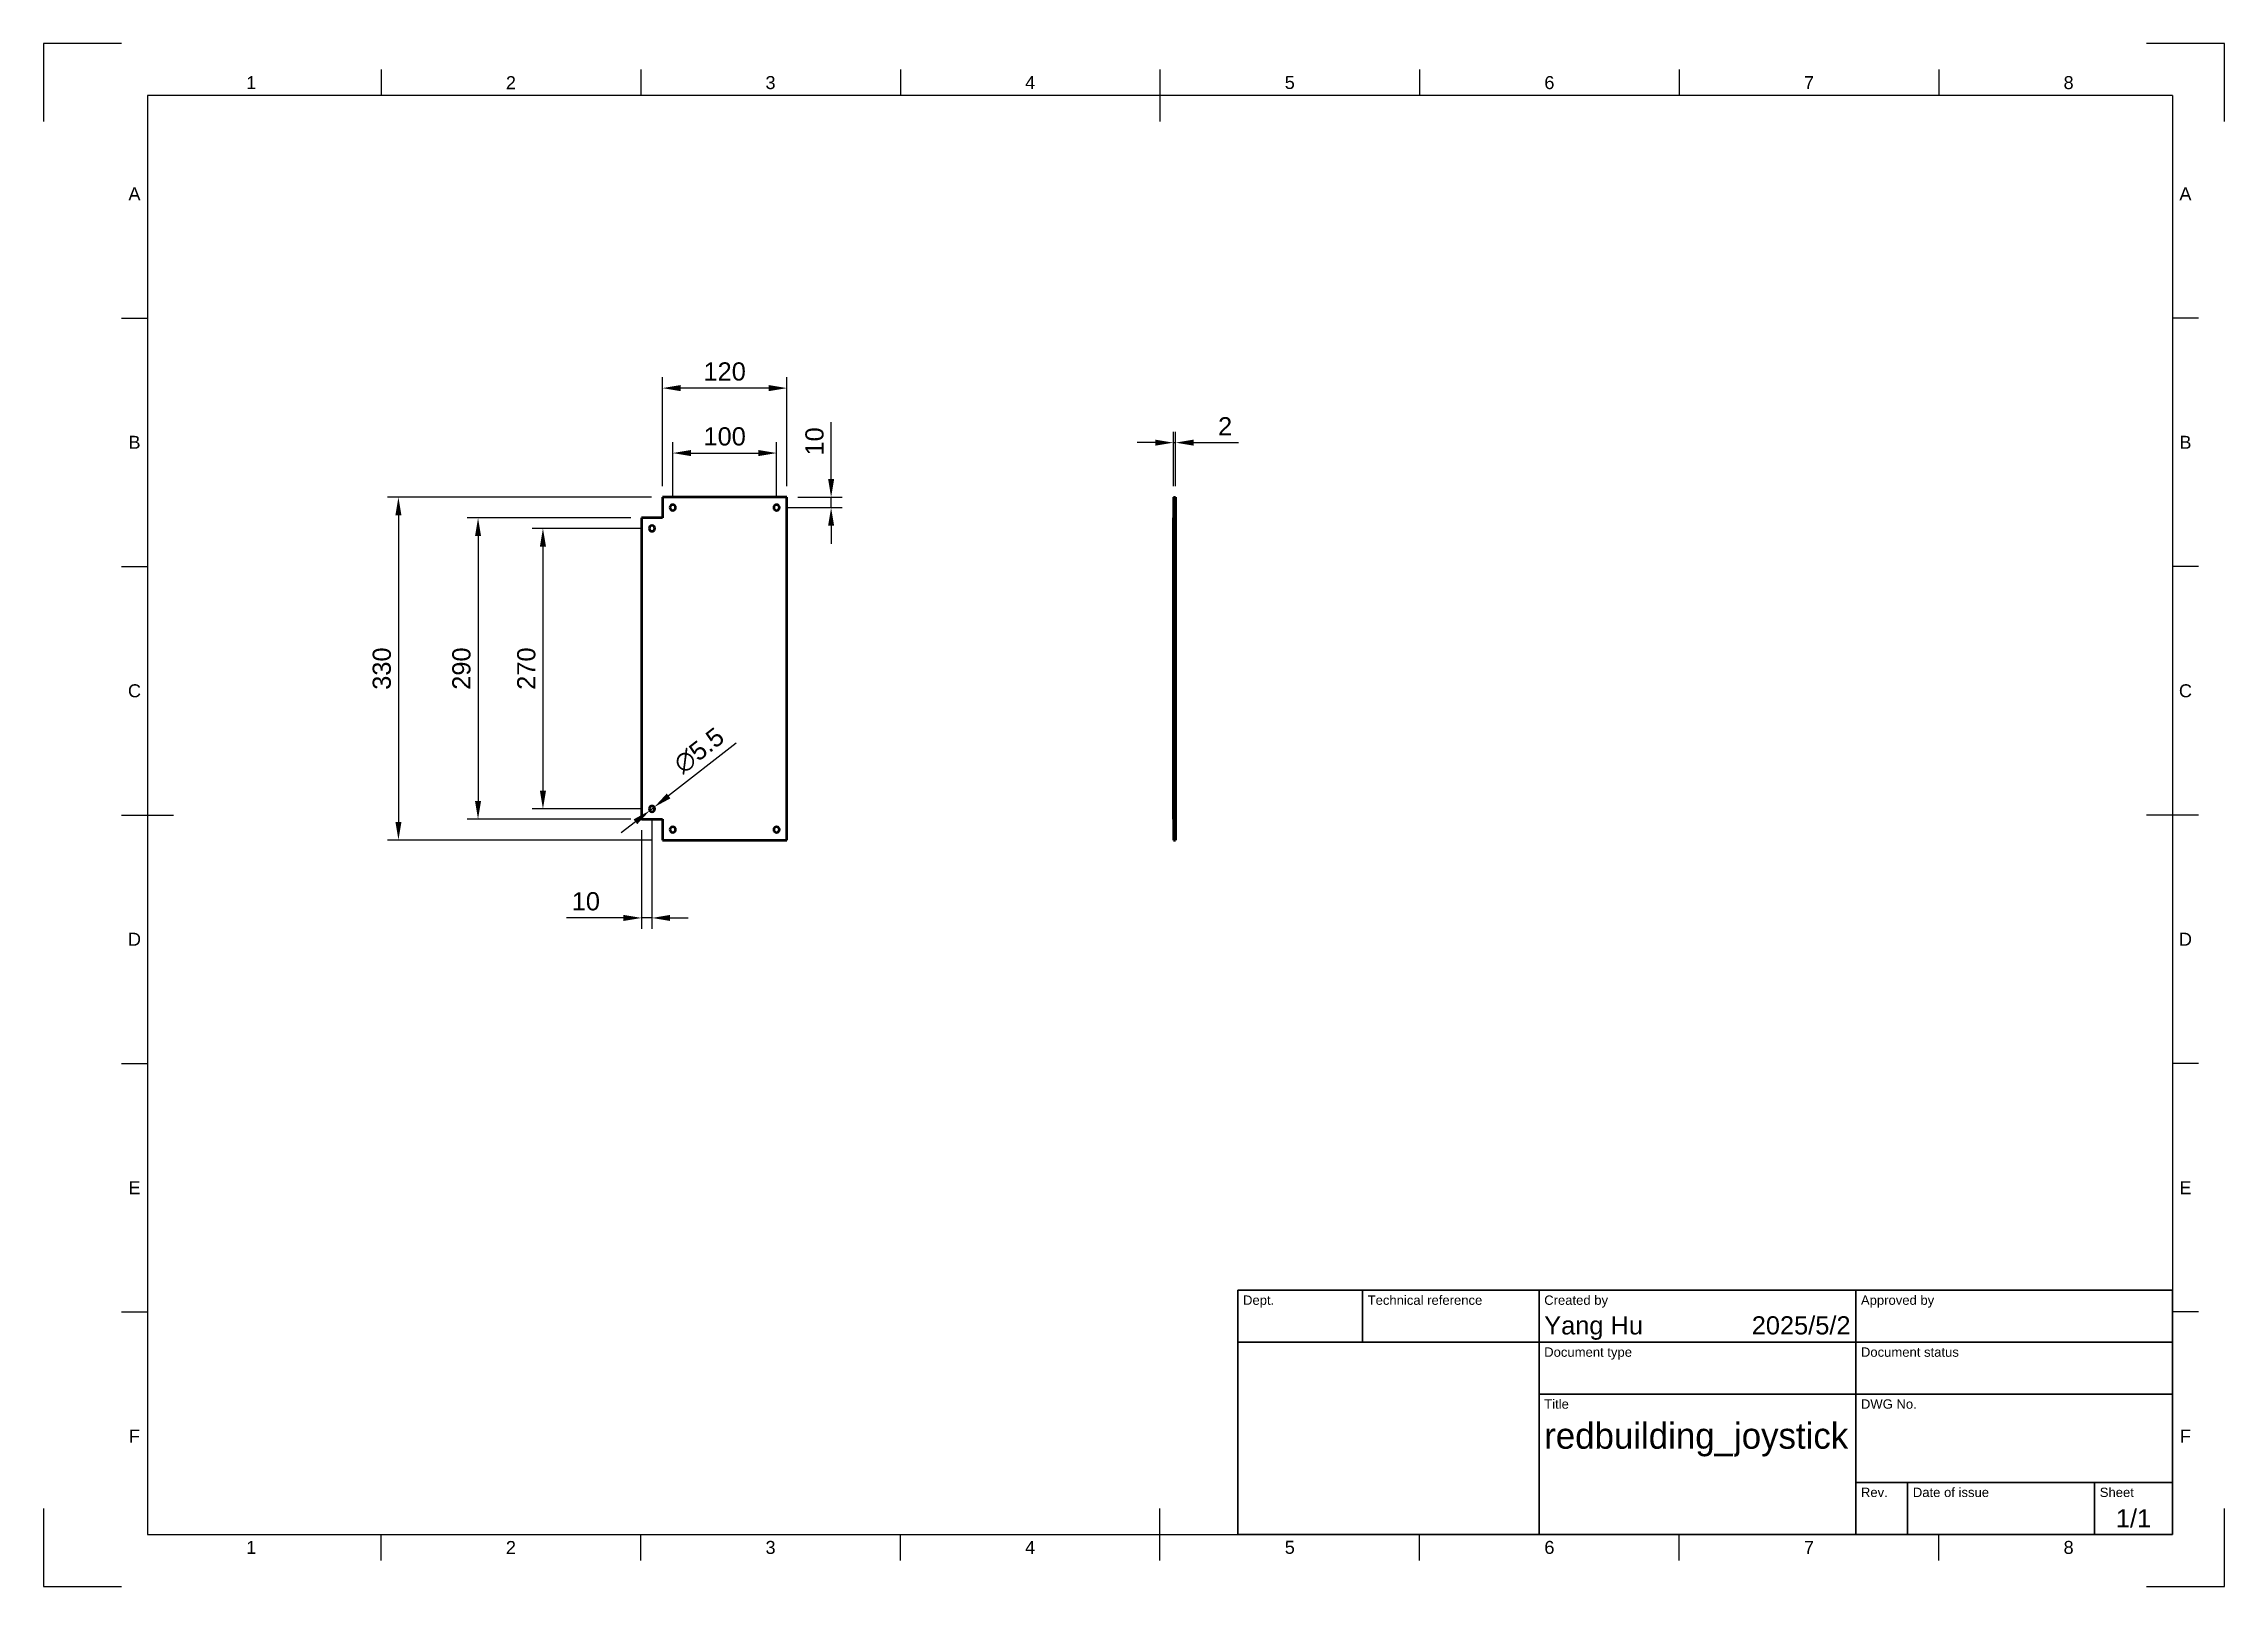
# Model space of a CAD drawing. Header units: millimetres. Extents: x 0 to 420, y 0 to 297.
import ezdxf
from ezdxf.enums import TextEntityAlignment as Align

# ---------------------------------------------------------------- set-up
doc = ezdxf.new("R2010")
doc.units = ezdxf.units.MM
doc.header["$LTSCALE"] = 0.75
doc.linetypes.add('HIDDEN2', pattern=[4.7625, 3.175, -1.5875])
for name, color, linetype, lineweight in [('BORDER', 7, 'Continuous', 25), ('FD_Dimensions', 7, 'Continuous', 25), ('Hidden', 7, 'HIDDEN2', 25), ('TITLEBLOCK', 7, 'Continuous', 35), ('Visible', 7, 'Continuous', 50)]:
    doc.layers.add(name, color=color, linetype=linetype, lineweight=lineweight)
doc.styles.add('FusionTitle', font='arial.ttf')
doc.styles.get("Standard").update_dxf_attribs({"font": 'arial.ttf'})
doc.dimstyles.new('Dim-ISO-25', dxfattribs={"dimtxt": 3.5, "dimasz": 3.5, "dimexe": 2.1, "dimexo": 2.1, "dimgap": 1.4, "dimtad": 1, "dimzin": 12, "dimdsep": 46, "dimtxsty": 'Standard', "dimcen": 0, "dimazin": 3, "dimtp": 0.1, "dimtm": 0.1, "dimtfac": 0.714286, "dimtmove": 0, "dimatfit": 3, "dimfxl": 1, "dimtzin": 12, "dimarcsym": 0})

# ---------------------------------------------------------------- blocks, each defined once
blk = doc.blocks.new('ISO_A3_SHEET')
at = {"layer": 'BORDER'}
for p, q in [((65, 292), (65, 287)), ((115, 292), (115, 287)), ((165, 292), (165, 287)), ((215, 292), (215, 282)), ((265, 292), (265, 287)), ((315, 292), (315, 287)), ((365, 292), (365, 287)), ((410, 287), (20, 287)), ((20, 287), (20, 10)), ((410, 287), (410, 10)), ((15, 244.16666), (20, 244.16666)), ((415, 244.16666), (410, 244.16666)), ((15, 196.33333), (20, 196.33333)), ((415, 196.33333), (410, 196.33333)), ((15, 148.5), (25, 148.5)), ((415, 148.5), (405, 148.5)), ((15, 100.66667), (20, 100.66667)), ((415, 100.66667), (410, 100.66667)), ((15, 52.83334), (20, 52.83334)), ((415, 52.83334), (410, 52.83334)), ((215, 5), (215, 15)), ((20, 10), (410, 10)), ((65, 5), (65, 10)), ((115, 5), (115, 10)), ((165, 5), (165, 10)), ((265, 5), (265, 10)), ((315, 5), (315, 10)), ((365, 5), (365, 10))]:
    blk.add_line(p, q, dxfattribs=at)
at = {"layer": 'Defpoints'}
for p, q in [((15, 297), (0, 297)), ((0, 297), (0, 282)), ((420, 297), (405, 297)), ((420, 282), (420, 297)), ((0, 15), (0, 0)), ((420, 0), (420, 15)), ((0, 0), (15, 0)), ((405, 0), (420, 0))]:
    blk.add_line(p, q, dxfattribs=at)
at = {"layer": 'BORDER', "style": 'FusionTitle'}
for s, p in [('1', (40, 289.5)), ('2', (90, 289.5)), ('3', (140, 289.5)), ('4', (190, 289.5)), ('5', (240, 289.5)), ('6', (290, 289.5)), ('7', (340, 289.5)), ('8', (390, 289.5)), ('A', (17.5, 268.08333)), ('A', (412.5, 268.08333)), ('B', (17.5, 220.25)), ('B', (412.5, 220.25)), ('C', (17.5, 172.41667)), ('C', (412.5, 172.41667)), ('D', (17.5, 124.58334)), ('D', (412.5, 124.58334)), ('E', (17.5, 76.75001)), ('E', (412.5, 76.75001)), ('F', (17.5, 28.91668)), ('F', (412.5, 28.91668)), ('1', (40, 7.5)), ('2', (90, 7.5)), ('3', (140, 7.5)), ('4', (190, 7.5)), ('5', (240, 7.5)), ('6', (290, 7.5)), ('7', (340, 7.5)), ('8', (390, 7.5))]:
    blk.add_text(s, height=2.5, dxfattribs=at).set_placement(p, align=Align.MIDDLE)
blk = doc.blocks.new('ISO_TITLEBLOCK')
at = {"layer": 'TITLEBLOCK'}
for p, q in [((0, 47), (-180, 47)), ((-180, 47), (-180, 0)), ((-156, 37), (-156, 47)), ((-122, 0), (-122, 47)), ((-61, 0), (-61, 47)), ((0, 0), (0, 47)), ((-180, 37), (0, 37)), ((-122, 27), (0, 27)), ((-61, 10), (0, 10)), ((-51, 0), (-51, 10)), ((-15, 0), (-15, 10)), ((-180, 0), (0, 0))]:
    blk.add_line(p, q, dxfattribs=at)
at = {"layer": 'TITLEBLOCK', "style": 'FusionTitle'}
for s, p in [('Dept.', (-179, 46)), ('Technical reference', (-155, 46)), ('Created by', (-121, 46)), ('Approved by', (-60, 46)), ('Document type', (-121, 36)), ('Document status', (-60, 36)), ('Title', (-121, 26)), ('DWG No.', (-60, 26)), ('Rev.', (-60, 9)), ('Date of issue', (-50, 9)), ('Sheet', (-14, 9))]:
    blk.add_text(s, height=1.8, dxfattribs=at).set_placement(p, align=Align.TOP_LEFT)
for tag, height, p in [('DEPT', 3.5, (-179, 42)), ('TECHNICAL_REFERENCE', 3.5, (-155, 42)), ('CREATED_BY', 3.5, (-121, 42)), ('APPROVED_BY', 3.5, (-60, 42)), ('DOCUMENT_TYPE', 3.5, (-121, 32)), ('DOCUMENT_STATUS', 3.5, (-60, 32)), ('TITLE_1', 5, (-121, 21.5)), ('TITLE_2', 5, (-121, 14)), ('TITLE_3', 5, (-121, 6.5)), ('DATE_OF_ISSUE', 3.5, (-50, 5))]:
    blk.add_attdef(tag, text='', height=height, dxfattribs=at).set_placement(p, align=Align.TOP_LEFT)
for tag, p in [('CREATED_DATE', (-62, 42)), ('APPROVED_DATE', (-0.99, 42))]:
    blk.add_attdef(tag, text='', height=3.5, dxfattribs=at).set_placement(p, align=Align.TOP_RIGHT)
for tag, height, p in [('DRAWING_NUMBER', 5, (-30.5, 19.75)), ('REV', 3.5, (-56, 4.85)), ('SHEET', 3.5, (-7.5, 4.85))]:
    blk.add_attdef(tag, text='', height=height, dxfattribs=at).set_placement(p, align=Align.TOP_CENTER)
blk = doc.blocks.new('*D14')
at = {"layer": 'Defpoints', "color": 0, "transparency": 16777216}
for p in [(141.166875, 218.18104), (121.166875, 207.68104), (141.166875, 207.68104)]:
    blk.add_point(p, dxfattribs=at)
at = {"layer": 'FD_Dimensions', "color": 0, "lineweight": -2, "transparency": 16777216}
for p, q in [((121.166875, 209.78104), (121.166875, 220.28104)), ((141.166875, 209.78104), (141.166875, 220.28104)), ((124.666875, 218.18104), (137.666875, 218.18104))]:
    blk.add_line(p, q, dxfattribs=at)
at = {"layer": 'FD_Dimensions', "color": 0, "transparency": 16777216}
for points in [[(124.666875, 218.764374), (124.666875, 217.597707), (121.166875, 218.18104)], [(137.666875, 218.764374), (137.666875, 217.597707), (141.166875, 218.18104)]]:
    blk.add_solid(points, dxfattribs=at)
at = {"layer": 'FD_Dimensions', "color": 0, "transparency": 16777216, "insert": (131.166875, 221.368046), "char_height": 3.5, "attachment_point": 5}
blk.add_mtext('100', dxfattribs=at)
blk = doc.blocks.new('*D15')
at = {"layer": 'Defpoints', "color": 0, "transparency": 16777216}
for p in [(119.166875, 230.68104), (119.166875, 209.68104), (143.166875, 209.68104)]:
    blk.add_point(p, dxfattribs=at)
at = {"layer": 'FD_Dimensions', "color": 0, "lineweight": -2, "transparency": 16777216}
for p, q in [((119.166875, 211.78104), (119.166875, 232.78104)), ((143.166875, 211.78104), (143.166875, 232.78104)), ((139.666875, 230.68104), (122.666875, 230.68104))]:
    blk.add_line(p, q, dxfattribs=at)
at = {"layer": 'FD_Dimensions', "color": 0, "transparency": 16777216}
for points in [[(122.666875, 231.264374), (122.666875, 230.097707), (119.166875, 230.68104)], [(139.666875, 231.264374), (139.666875, 230.097707), (143.166875, 230.68104)]]:
    blk.add_solid(points, dxfattribs=at)
at = {"layer": 'FD_Dimensions', "color": 0, "transparency": 16777216, "insert": (131.166875, 233.868046), "char_height": 3.5, "attachment_point": 5}
blk.add_mtext('120', dxfattribs=at)
blk = doc.blocks.new('*D16')
at = {"layer": 'Defpoints', "color": 0, "transparency": 16777216}
for p in [(141.166875, 207.68104), (143.166875, 209.68104), (151.666875, 209.68104)]:
    blk.add_point(p, dxfattribs=at)
at = {"layer": 'FD_Dimensions', "color": 0, "lineweight": -2, "transparency": 16777216}
for p, q in [((151.666875, 213.18104), (151.666875, 224.153278)), ((143.266875, 207.68104), (153.766875, 207.68104)), ((145.266875, 209.68104), (153.766875, 209.68104)), ((151.666875, 207.68104), (151.666875, 209.68104)), ((151.666875, 204.18104), (151.666875, 200.68104))]:
    blk.add_line(p, q, dxfattribs=at)
at = {"layer": 'FD_Dimensions', "color": 0, "transparency": 16777216}
for points in [[(151.083542, 213.18104), (152.250209, 213.18104), (151.666875, 209.68104)], [(151.083542, 204.18104), (152.250209, 204.18104), (151.666875, 207.68104)]]:
    blk.add_solid(points, dxfattribs=at)
at = {"layer": 'FD_Dimensions', "color": 0, "transparency": 16777216, "insert": (148.47987, 220.417159), "char_height": 3.5, "attachment_point": 5, "rotation": 90}
blk.add_mtext('10', dxfattribs=at)
blk = doc.blocks.new('*D17')
at = {"layer": 'Defpoints', "color": 0, "transparency": 16777216}
for p in [(117.166875, 203.68104), (96.166875, 149.68104), (117.166875, 149.68104)]:
    blk.add_point(p, dxfattribs=at)
at = {"layer": 'FD_Dimensions', "color": 0, "lineweight": -2, "transparency": 16777216}
for p, q in [((115.066875, 203.68104), (94.066875, 203.68104)), ((96.166875, 200.18104), (96.166875, 153.18104)), ((115.066875, 149.68104), (94.066875, 149.68104))]:
    blk.add_line(p, q, dxfattribs=at)
at = {"layer": 'FD_Dimensions', "color": 0, "transparency": 16777216}
for points in [[(95.583542, 200.18104), (96.750209, 200.18104), (96.166875, 203.68104)], [(95.583542, 153.18104), (96.750209, 153.18104), (96.166875, 149.68104)]]:
    blk.add_solid(points, dxfattribs=at)
at = {"layer": 'FD_Dimensions', "color": 0, "transparency": 16777216, "insert": (92.97987, 176.68104), "char_height": 3.5, "attachment_point": 5, "rotation": 90}
blk.add_mtext('270', dxfattribs=at)
blk = doc.blocks.new('*D18')
at = {"layer": 'Defpoints', "color": 0, "transparency": 16777216}
for p in [(115.166875, 205.68104), (83.666875, 147.68104), (115.166875, 147.68104)]:
    blk.add_point(p, dxfattribs=at)
at = {"layer": 'FD_Dimensions', "color": 0, "lineweight": -2, "transparency": 16777216}
for p, q in [((113.066875, 205.68104), (81.566875, 205.68104)), ((83.666875, 202.18104), (83.666875, 151.18104)), ((113.066875, 147.68104), (81.566875, 147.68104))]:
    blk.add_line(p, q, dxfattribs=at)
at = {"layer": 'FD_Dimensions', "color": 0, "transparency": 16777216}
for points in [[(83.083542, 202.18104), (84.250209, 202.18104), (83.666875, 205.68104)], [(83.083542, 151.18104), (84.250209, 151.18104), (83.666875, 147.68104)]]:
    blk.add_solid(points, dxfattribs=at)
at = {"layer": 'FD_Dimensions', "color": 0, "transparency": 16777216, "insert": (80.47987, 176.68104), "char_height": 3.5, "attachment_point": 5, "rotation": 90}
blk.add_mtext('290', dxfattribs=at)
blk = doc.blocks.new('*D19')
at = {"layer": 'Defpoints', "color": 0, "transparency": 16777216}
for p in [(119.166875, 209.68104), (68.33341, 143.68104), (119.166875, 143.68104)]:
    blk.add_point(p, dxfattribs=at)
at = {"layer": 'FD_Dimensions', "color": 0, "lineweight": -2, "transparency": 16777216}
for p, q in [((117.066875, 209.68104), (66.23341, 209.68104)), ((68.33341, 206.18104), (68.33341, 147.18104)), ((117.066875, 143.68104), (66.23341, 143.68104))]:
    blk.add_line(p, q, dxfattribs=at)
at = {"layer": 'FD_Dimensions', "color": 0, "transparency": 16777216}
for points in [[(67.750077, 206.18104), (68.916743, 206.18104), (68.33341, 209.68104)], [(67.750077, 147.18104), (68.916743, 147.18104), (68.33341, 143.68104)]]:
    blk.add_solid(points, dxfattribs=at)
at = {"layer": 'FD_Dimensions', "color": 0, "transparency": 16777216, "insert": (65.145211, 176.68104), "char_height": 3.5, "attachment_point": 5, "rotation": 90}
blk.add_mtext('330', dxfattribs=at)
blk = doc.blocks.new('*D20')
at = {"layer": 'Defpoints', "color": 0, "transparency": 16777216}
for p in [(116.732753, 149.343345), (117.600997, 150.018736)]:
    blk.add_point(p, dxfattribs=at)
at = {"layer": 'FD_Dimensions', "color": 0, "lineweight": -2, "transparency": 16777216}
for p, q in [((133.392253, 162.302466), (120.363591, 152.167707)), ((113.97016, 147.194374), (111.207566, 145.045403)), ((116.732753, 149.343345), (117.600997, 150.018736))]:
    blk.add_line(p, q, dxfattribs=at)
at = {"layer": 'FD_Dimensions', "color": 0, "transparency": 16777216}
for points in [[(120.005429, 152.628139), (120.721752, 151.707275), (117.600997, 150.018736)], [(113.611998, 147.654806), (114.328322, 146.733941), (116.732753, 149.343345)]]:
    blk.add_solid(points, dxfattribs=at)
at = {"layer": 'FD_Dimensions', "color": 0, "transparency": 16777216, "insert": (126.242323, 160.902377), "char_height": 3.5, "attachment_point": 5, "rotation": 37.87872238}
blk.add_mtext('∅5.5', dxfattribs=at)
blk = doc.blocks.new('*D21')
at = {"layer": 'Defpoints', "color": 0, "transparency": 16777216}
for p in [(115.166875, 147.68104), (117.166875, 149.68104), (115.166875, 128.68104)]:
    blk.add_point(p, dxfattribs=at)
at = {"layer": 'FD_Dimensions', "color": 0, "lineweight": -2, "transparency": 16777216}
for p, q in [((117.166875, 147.58104), (117.166875, 126.58104)), ((115.166875, 145.58104), (115.166875, 126.58104)), ((111.666875, 128.68104), (100.694638, 128.68104)), ((117.166875, 128.68104), (115.166875, 128.68104)), ((120.666875, 128.68104), (124.166875, 128.68104))]:
    blk.add_line(p, q, dxfattribs=at)
at = {"layer": 'FD_Dimensions', "color": 0, "transparency": 16777216}
for points in [[(111.666875, 129.264374), (111.666875, 128.097707), (115.166875, 128.68104)], [(120.666875, 129.264374), (120.666875, 128.097707), (117.166875, 128.68104)]]:
    blk.add_solid(points, dxfattribs=at)
at = {"layer": 'FD_Dimensions', "color": 0, "transparency": 16777216, "insert": (104.430757, 131.868046), "char_height": 3.5, "attachment_point": 5}
blk.add_mtext('10', dxfattribs=at)
blk = doc.blocks.new('*D22')
at = {"layer": 'Defpoints', "color": 0, "transparency": 16777216}
for p in [(217.987178, 220.18104), (217.587178, 209.68104), (217.987178, 209.68104)]:
    blk.add_point(p, dxfattribs=at)
at = {"layer": 'FD_Dimensions', "color": 0, "lineweight": -2, "transparency": 16777216}
for p, q in [((214.087178, 220.18104), (210.587178, 220.18104)), ((217.587178, 211.78104), (217.587178, 222.28104)), ((217.587178, 220.18104), (217.987178, 220.18104)), ((217.987178, 211.78104), (217.987178, 222.28104)), ((221.487178, 220.18104), (230.105391, 220.18104))]:
    blk.add_line(p, q, dxfattribs=at)
at = {"layer": 'FD_Dimensions', "color": 0, "transparency": 16777216}
for points in [[(214.087178, 220.764374), (214.087178, 219.597707), (217.587178, 220.18104)], [(221.487178, 220.764374), (221.487178, 219.597707), (217.987178, 220.18104)]]:
    blk.add_solid(points, dxfattribs=at)
at = {"layer": 'FD_Dimensions', "color": 0, "transparency": 16777216, "insert": (227.546285, 223.338203), "char_height": 3.5, "attachment_point": 5}
blk.add_mtext('2', dxfattribs=at)

msp = doc.modelspace()

# ---------------------------------------------------------------- linework, layer by layer
at = {"layer": 'Hidden', "extrusion": (-1e-16, -1, 0)}
for p, q in [((217.587178, 208.23104), (217.987178, 208.23104)), ((217.587178, 207.13104), (217.987178, 207.13104)), ((217.587178, 204.23104), (217.987178, 204.23104)), ((217.587178, 203.13104), (217.987178, 203.13104)), ((217.587178, 150.23104), (217.987178, 150.23104)), ((217.587178, 149.13104), (217.987178, 149.13104)), ((217.587178, 146.23104), (217.987178, 146.23104)), ((217.587178, 145.13104), (217.987178, 145.13104))]:
    msp.add_line(p, q, dxfattribs=at)
at = {"layer": 'Visible', "extrusion": (-1e-16, -1, 0)}
for p, q in [((119.166875, 209.68104), (119.166875, 205.68104)), ((143.166875, 209.68104), (119.166875, 209.68104)), ((143.166875, 143.68104), (143.166875, 209.68104)), ((217.587178, 209.68104), (217.587178, 205.68104)), ((217.587178, 209.68104), (217.987178, 209.68104)), ((217.987178, 209.68104), (217.987178, 205.68104)), ((115.166875, 205.68104), (115.166875, 147.68104)), ((119.166875, 205.68104), (115.166875, 205.68104)), ((217.587178, 147.68104), (217.587178, 205.68104)), ((217.587178, 205.68104), (217.987178, 205.68104)), ((217.987178, 205.68104), (217.987178, 147.68104)), ((115.166875, 147.68104), (119.166875, 147.68104)), ((119.166875, 147.68104), (119.166875, 143.68104)), ((217.587178, 147.68104), (217.987178, 147.68104)), ((217.587178, 147.68104), (217.587178, 143.68104)), ((217.987178, 147.68104), (217.987178, 143.68104)), ((119.166875, 143.68104), (143.166875, 143.68104)), ((217.587178, 143.68104), (217.987178, 143.68104))]:
    msp.add_line(p, q, dxfattribs=at)
at = {"layer": 'Visible', "extrusion": (0, 0, -1)}
for centre in [(-121.166875, 207.68104), (-141.166875, 207.68104), (-117.166875, 203.68104), (-117.166875, 149.68104), (-121.166875, 145.68104), (-141.166875, 145.68104)]:
    msp.add_circle(centre, 0.55, dxfattribs=at)

# ---------------------------------------------------------------- block references
at = {"layer": 'BORDER'}
msp.add_blockref('ISO_A3_SHEET', (0, 0), dxfattribs=at)
at = {"layer": 'TITLEBLOCK'}
ref = msp.add_blockref('ISO_TITLEBLOCK', (410, 10), dxfattribs=at)
ref.add_attrib('CREATED_DATE', '2025/5/2', dxfattribs={"height": 3.5, "style": 'FusionTitle'}).set_placement((348, 52), align=Align.TOP_RIGHT)
ref.add_attrib('SHEET', '1/1', dxfattribs={"height": 3.5, "style": 'FusionTitle'}).set_placement((402.5, 14.85), align=Align.TOP_CENTER)
ref.add_attrib('TITLE_1', 'redbuilding_joystick', dxfattribs={"height": 5, "style": 'FusionTitle', "width": 0.960568}).set_placement((289, 31.5), align=Align.TOP_LEFT)
ref.add_attrib('CREATED_BY', 'Yang Hu', dxfattribs={"height": 3.5, "style": 'FusionTitle'}).set_placement((289, 52), align=Align.TOP_LEFT)

# ---------------------------------------------------------------- dimensions: what is measured, and where the dimension line sits
at = {"layer": 'FD_Dimensions'}
for p1, p2, distance, picture, middle in [((143.166875, 209.68104), (119.166875, 209.68104), -21, '*D15', (131.166875, 233.868046)), ((121.166875, 207.68104), (141.166875, 207.68104), 10.5, '*D14', (131.166875, 221.368046)), ((217.587178, 209.68104), (217.987178, 209.68104), 10.5, '*D22', (227.546285, 223.338203)), ((115.166875, 205.68104), (115.166875, 147.68104), -31.5, '*D18', (80.47987, 176.68104)), ((117.166875, 203.68104), (117.166875, 149.68104), -21, '*D17', (92.97987, 176.68104))]:
    dim = msp.add_aligned_dim(p1=p1, p2=p2, distance=distance, dimstyle='Dim-ISO-25', override={"dimlfac": 5, "dimclrd": 0, "dimclre": 0}, dxfattribs=at)
    dim.commit()
    dim.dimension.update_dxf_attribs({"geometry": picture, "text_midpoint": middle})
for base, p1, p2, picture, middle in [((151.666875, 209.68104), (141.166875, 207.68104), (143.166875, 209.68104), '*D16', (148.47987, 220.417159)), ((68.33341, 143.68104), (119.166875, 209.68104), (119.166875, 143.68104), '*D19', (65.145211, 176.68104))]:
    dim = msp.add_linear_dim(base=base, p1=p1, p2=p2, angle=270, dimstyle='Dim-ISO-25', override={"dimlfac": 5, "dimclrd": 0, "dimclre": 0}, dxfattribs=at)
    dim.commit()
    dim.dimension.update_dxf_attribs({"geometry": picture, "text_midpoint": middle})
dim = msp.add_diameter_dim_2p(p1=(116.732753, 149.343345), p2=(117.600997, 150.018736), dimstyle='Dim-ISO-25', override={"dimlfac": 5, "dimclrd": 0, "dimclre": 0}, dxfattribs=at)
dim.commit()
dim.dimension.update_dxf_attribs({"geometry": '*D20', "text_midpoint": (126.242323, 160.902377)})
dim = msp.add_linear_dim(base=(115.166875, 128.68104), p1=(117.166875, 149.68104), p2=(115.166875, 147.68104), dimstyle='Dim-ISO-25', override={"dimlfac": 5, "dimclrd": 0, "dimclre": 0}, dxfattribs=at)
dim.commit()
dim.dimension.update_dxf_attribs({"geometry": '*D21', "text_midpoint": (104.430757, 131.868046)})

doc.saveas('drawing.dxf')
